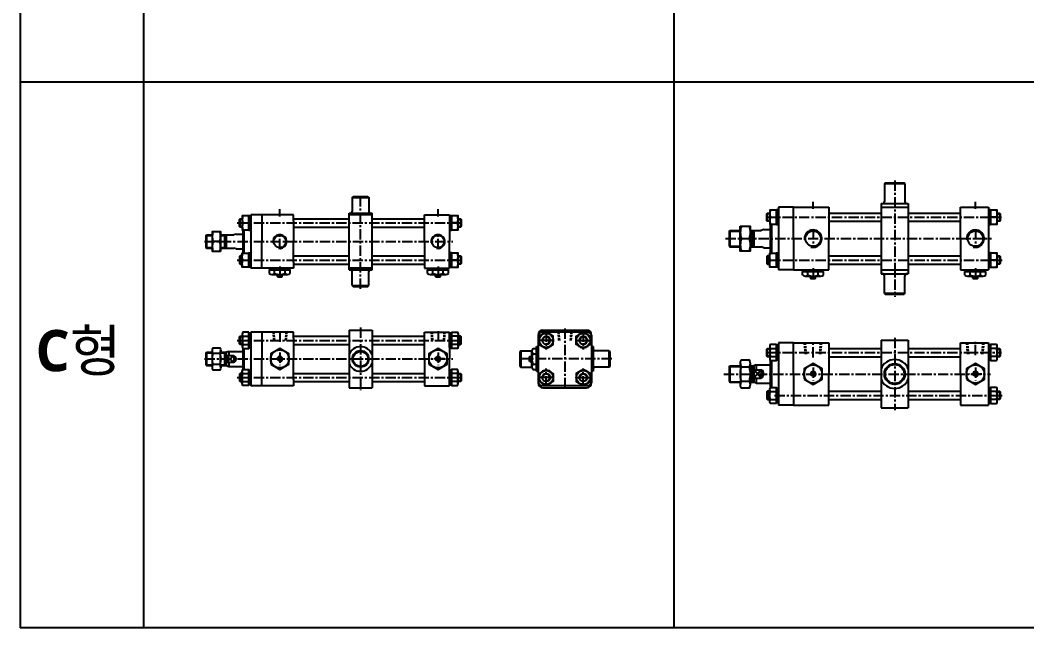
# Model space of a CAD drawing. Extents: x -819 to 8634, y 0 to 4453.
# Drawn here: x 0 to 1222, y 2978 to 3716 of the extents above; entities that cross this region are included whole.
import ezdxf

# ---------------------------------------------------------------- set-up
doc = ezdxf.new("R2010")
doc.units = 0
doc.header["$LTSCALE"] = 10
doc.header["$MEASUREMENT"] = 0
for name, pattern in [('CENTER', [2, 1.25, -0.25, 0.25, -0.25]), ('CENTERX2', [4, 2.5, -0.5, 0.5, -0.5]), ('HIDDEN', [0.375, 0.25, -0.125])]:
    doc.linetypes.add(name, pattern=pattern)
doc.layers.get('0').update_dxf_attribs({"linetype": 'CONTINUOUS'})
doc.layers.get('DEFPOINTS').update_dxf_attribs({"linetype": 'CONTINUOUS'})
for name, color, linetype in [('CEN', 1, 'CENTERX2'), ('CENTER', 1, 'CENTER'), ('DIM', 2, 'CONTINUOUS'), ('ML', 7, 'CONTINUOUS'), ('THIN', 3, 'CONTINUOUS')]:
    doc.layers.add(name, color=color, linetype=linetype)
doc.styles.add('문자', font='romans.shx')

msp = doc.modelspace()

# ---------------------------------------------------------------- linework, layer by layer
for p, q in [((0, 4452.8), (0, 2978.5)), ((150, 2978.5), (150, 4452.8)), ((794, 2978.5), (794, 4452.8)), ((4752.9, 3640.6), (0, 3640.6)), ((312.2, 3404.7), (312.7, 3404.2)), ((312.2, 3404.7), (318.2, 3404.7)), ((312.7, 3404.2), (317.7, 3404.2)), ((318.2, 3404.7), (317.7, 3404.2)), ((504.2, 3404.7), (504.7, 3404.2)), ((504.2, 3404.7), (510.2, 3404.7)), ((504.7, 3404.2), (509.7, 3404.2)), ((510.2, 3404.7), (509.7, 3404.2)), ((959.5, 3402.7), (960, 3402.2)), ((959.5, 3402.7), (965.5, 3402.7)), ((960, 3402.2), (965, 3402.2)), ((965.5, 3402.7), (965, 3402.2)), ((1156.5, 3402.7), (1157, 3402.2)), ((1156.5, 3402.7), (1162.5, 3402.7)), ((1157, 3402.2), (1162, 3402.2)), ((1162.5, 3402.7), (1162, 3402.2)), ((618.7, 3307.7), (618.2, 3307.2)), ((618.2, 3302.2), (618.2, 3307.2)), ((618.7, 3301.7), (618.2, 3302.2)), ((618.7, 3301.7), (618.7, 3307.7)), ((4752.9, 2978.5), (0, 2978.5))]:
    msp.add_line(p, q)
at = {"color": 7, "linetype": 'Continuous'}
for p, q in [((302.5, 3408.2), (302.5, 3412.6)), ((302.5, 3412.6), (315.2, 3412.6)), ((303.2, 3414.6), (327.2, 3414.6)), ((303.2, 3412.6), (303.2, 3414.6)), ((308.8, 3408.2), (308.8, 3412.6)), ((315.2, 3412.6), (327.9, 3412.6)), ((321.5, 3408.2), (321.5, 3412.6)), ((327.2, 3412.6), (327.2, 3414.6)), ((327.9, 3408.2), (327.9, 3412.6)), ((494.5, 3408.2), (494.5, 3412.6)), ((494.5, 3412.6), (507.2, 3412.6)), ((495.2, 3414.6), (519.2, 3414.6)), ((495.2, 3412.6), (495.2, 3414.6)), ((500.8, 3408.2), (500.8, 3412.6)), ((507.2, 3412.6), (519.9, 3412.6)), ((513.5, 3408.2), (513.5, 3412.6)), ((519.2, 3412.6), (519.2, 3414.6)), ((519.9, 3408.2), (519.9, 3412.6)), ((949.8, 3406.2), (949.8, 3410.6)), ((949.8, 3410.6), (962.5, 3410.6)), ((950.5, 3412.6), (974.5, 3412.6)), ((950.5, 3410.6), (950.5, 3412.6)), ((956.1, 3406.2), (956.1, 3410.6)), ((962.5, 3410.6), (975.2, 3410.6)), ((968.8, 3406.2), (968.8, 3410.6)), ((974.5, 3410.6), (974.5, 3412.6)), ((975.2, 3406.2), (975.2, 3410.6)), ((1146.8, 3406.2), (1146.8, 3410.6)), ((1146.8, 3410.6), (1159.5, 3410.6)), ((1147.5, 3412.6), (1171.5, 3412.6)), ((1147.5, 3410.6), (1147.5, 3412.6)), ((1153.1, 3406.2), (1153.1, 3410.6)), ((1159.5, 3410.6), (1172.2, 3410.6)), ((1165.8, 3406.2), (1165.8, 3410.6)), ((1171.5, 3410.6), (1171.5, 3412.6)), ((1172.2, 3406.2), (1172.2, 3410.6)), ((305.6, 3407.2), (324.7, 3407.2)), ((312.2, 3404.7), (312.2, 3407.2)), ((318.2, 3404.7), (318.2, 3407.2)), ((497.6, 3407.2), (516.7, 3407.2)), ((504.2, 3404.7), (504.2, 3407.2)), ((510.2, 3404.7), (510.2, 3407.2)), ((953, 3405.2), (972, 3405.2)), ((959.5, 3402.7), (959.5, 3405.2)), ((965.5, 3402.7), (965.5, 3405.2)), ((1150, 3405.2), (1169, 3405.2)), ((1156.5, 3402.7), (1156.5, 3405.2)), ((1162.5, 3402.7), (1162.5, 3405.2)), ((621.2, 3295.2), (621.2, 3314.2)), ((622.2, 3317.4), (626.6, 3317.4)), ((626.6, 3304.7), (626.6, 3317.4)), ((626.6, 3316.7), (628.6, 3316.7)), ((628.6, 3292.7), (628.6, 3316.7)), ((618.7, 3307.7), (621.2, 3307.7)), ((618.7, 3301.7), (621.2, 3301.7)), ((622.2, 3311), (626.6, 3311)), ((626.6, 3292), (626.6, 3304.7)), ((622.2, 3298.3), (626.6, 3298.3)), ((622.2, 3292), (626.6, 3292)), ((626.6, 3292.7), (628.6, 3292.7))]:
    msp.add_line(p, q, dxfattribs=at)
for points in [[(304.2, 3298.3), (315.2, 3292), (326.2, 3298.3), (326.2, 3311), (315.2, 3317.4), (304.2, 3311)], [(496.2, 3298.3), (507.2, 3292), (518.2, 3298.3), (518.2, 3311), (507.2, 3317.4), (496.2, 3311)], [(314.3, 3306.2), (313.4, 3304.7), (314.3, 3303.2), (316, 3303.2), (316.9, 3304.7), (316, 3306.2)], [(506.3, 3306.2), (505.4, 3304.7), (506.3, 3303.2), (508, 3303.2), (508.9, 3304.7), (508, 3306.2)], [(951.5, 3280), (962.5, 3273.7), (973.5, 3280), (973.5, 3292.7), (962.5, 3299.1), (951.5, 3292.7)], [(961.6, 3287.9), (960.8, 3286.4), (961.6, 3284.9), (963.3, 3284.9), (964.2, 3286.4), (963.3, 3287.9)], [(1148.5, 3280), (1159.5, 3273.7), (1170.5, 3280), (1170.5, 3292.7), (1159.5, 3299.1), (1148.5, 3292.7)], [(1158.6, 3287.9), (1157.8, 3286.4), (1158.6, 3284.9), (1160.3, 3284.9), (1161.2, 3286.4), (1160.3, 3287.9)]]:
    msp.add_lwpolyline(points, close=True, dxfattribs=at)
for centre, radius in [((315.2, 3304.7), 11), ((507.2, 3304.7), 11), ((315.2, 3304.7), 2.5), ((507.2, 3304.7), 2.5), ((962.5, 3286.4), 11), ((962.5, 3286.4), 2.5), ((1159.5, 3286.4), 11), ((1159.5, 3286.4), 2.5)]:
    msp.add_circle(centre, radius, dxfattribs=at)
for centre, radius, start, end in [((305.6, 3412.8), 5.62, 235.6158, 270), ((305.6, 3412.8), 5.62, 235.6158, 304.3842), ((315.2, 3428.2), 21, 252.412, 270), ((315.2, 3428.2), 21, 270, 287.588), ((324.7, 3412.8), 5.62, 235.6158, 304.3842), ((497.6, 3412.8), 5.62, 235.6158, 270), ((497.6, 3412.8), 5.62, 235.6158, 304.3842), ((507.2, 3428.2), 21, 252.412, 270), ((507.2, 3428.2), 21, 270, 287.588), ((516.7, 3412.8), 5.62, 235.6158, 304.3842), ((953, 3410.8), 5.62, 235.6158, 270), ((953, 3410.8), 5.62, 235.6158, 304.3842), ((962.5, 3426.2), 21, 252.412, 270), ((962.5, 3426.2), 21, 270, 287.588), ((972, 3410.8), 5.62, 235.6158, 304.3842), ((1150, 3410.8), 5.62, 235.6158, 270), ((1150, 3410.8), 5.62, 235.6158, 304.3842), ((1159.5, 3426.2), 21, 252.412, 270), ((1159.5, 3426.2), 21, 270, 287.588), ((1169, 3410.8), 5.62, 235.6158, 304.3842), ((626.8, 3314.2), 5.62, 145.6158, 214.3842), ((642.2, 3304.7), 21, 162.412, 180), ((642.2, 3304.7), 21, 180, 197.588), ((626.8, 3295.2), 5.62, 145.6158, 214.3842), ((626.8, 3295.2), 5.62, 180, 214.3842)]:
    msp.add_arc(centre, radius, start, end, dxfattribs=at)
at = {"layer": 'CEN', "color": 1, "linetype": 'CENTER'}
for p, q in [((1061.5, 3521.1), (1061.5, 3380.1)), ((413.2, 3389.6), (413.2, 3504.6)), ((413.2, 3342.7), (413.2, 3266.7)), ((1061.5, 3330.4), (1061.5, 3242.4))]:
    msp.add_line(p, q, dxfattribs=at)
at = {"layer": 'CENTER'}
for p, q in [((638.6, 3338.1), (638.6, 3316.3)), ((683.6, 3338.1), (683.6, 3316.3)), ((648, 3327.2), (629.1, 3327.2)), ((674.1, 3327.2), (693, 3327.2)), ((638.6, 3271.3), (638.6, 3293.1)), ((683.6, 3271.3), (683.6, 3293.1)), ((648, 3282.2), (629.1, 3282.2)), ((674.1, 3282.2), (693, 3282.2))]:
    msp.add_line(p, q, dxfattribs=at)
at = {"layer": 'DEFPOINTS', "color": 0, "linetype": 'ByBlock'}
msp.add_point((626.6, 3289.7), dxfattribs=at)
at = {"layer": 'DIM'}
for p, q in [((312.7, 3404.2), (312.7, 3407.2)), ((317.7, 3404.2), (317.7, 3407.2)), ((504.7, 3404.2), (504.7, 3407.2)), ((509.7, 3404.2), (509.7, 3407.2)), ((960, 3402.2), (960, 3405.2)), ((965, 3402.2), (965, 3405.2)), ((1157, 3402.2), (1157, 3405.2)), ((1162, 3402.2), (1162, 3405.2)), ((618.2, 3307.2), (621.2, 3307.2)), ((618.2, 3302.2), (621.2, 3302.2))]:
    msp.add_line(p, q, dxfattribs=at)
for centre in [(315.2, 3304.7), (507.2, 3304.7), (962.5, 3286.4), (1159.5, 3286.4)]:
    msp.add_arc(centre, 3, 270, 180, dxfattribs=at)
at = {"layer": 'ML'}
for p, q in [((1049, 3517.1), (1050, 3518.1)), ((1074, 3517.1), (1049, 3517.1)), ((1049, 3517.1), (1049, 3495.6)), ((1050, 3518.1), (1073, 3518.1)), ((1074, 3517.1), (1073, 3518.1)), ((1074, 3517.1), (1074, 3495.6)), ((403.2, 3500.6), (404.2, 3501.6)), ((403.2, 3500.6), (403.2, 3483.6)), ((403.2, 3500.6), (423.2, 3500.6)), ((404.2, 3501.6), (422.2, 3501.6)), ((422.2, 3501.6), (423.2, 3500.6)), ((423.2, 3500.6), (423.2, 3483.6)), ((920.5, 3488.6), (920.5, 3412.6)), ((938.5, 3488.6), (920.5, 3488.6)), ((938.5, 3450.6), (938.5, 3488.6)), ((938.5, 3488.6), (981.5, 3488.6)), ((981.5, 3488.6), (981.5, 3450.6)), ((1045, 3493.1), (1045, 3408.1)), ((1045, 3493.1), (1078, 3493.1)), ((1045, 3488.6), (1078, 3488.6)), ((1078, 3493.1), (1078, 3408.1)), ((1141.5, 3450.6), (1141.5, 3488.6)), ((1141.5, 3488.6), (1175.5, 3488.6)), ((1175.5, 3488.6), (1175.5, 3412.6)), ((267, 3464.6), (267, 3474.6)), ((277.7, 3471.5), (280.2, 3469)), ((280.2, 3479.6), (280.2, 3414.6)), ((293.2, 3479.6), (280.2, 3479.6)), ((331.7, 3479.6), (293.2, 3479.6)), ((293.2, 3479.6), (293.2, 3447.1)), ((331.7, 3472.1), (331.7, 3479.6)), ((331.7, 3472.1), (331.7, 3447.1)), ((399.2, 3412.6), (399.2, 3481.6)), ((399.2, 3481.6), (427.2, 3481.6)), ((427.2, 3479.6), (399.2, 3479.6)), ((427.2, 3412.6), (427.2, 3481.6)), ((490.7, 3447.1), (490.7, 3479.6)), ((490.7, 3479.6), (521.2, 3479.6)), ((521.2, 3479.6), (521.2, 3447.1)), ((523.7, 3469), (521.2, 3471.5)), ((534.4, 3474.6), (534.4, 3464.6)), ((907.3, 3471.6), (907.3, 3481.6)), ((910.7, 3476.6), (918, 3476.6)), ((918, 3478.5), (920.5, 3476)), ((918, 3477.1), (920.5, 3474.6)), ((1178, 3476), (1175.5, 3478.5)), ((1178, 3474.6), (1175.5, 3477.1)), ((1185.2, 3476.6), (1178, 3476.6)), ((1188.7, 3481.6), (1188.7, 3471.6)), ((270.2, 3461.1), (270.2, 3433.1)), ((270.4, 3469.6), (277.7, 3469.6)), ((271.7, 3461.1), (271.7, 3433.1)), ((277.7, 3470.1), (280.2, 3467.6)), ((523.7, 3467.6), (521.2, 3470.1)), ((530.9, 3469.6), (523.7, 3469.6)), ((861.5, 3460.6), (861.5, 3440.6)), ((888.5, 3460.6), (888.5, 3440.6)), ((890.5, 3460.6), (890.5, 3440.6)), ((902.5, 3461.8), (899.5, 3460.6)), ((910.5, 3468.1), (910.5, 3433.1)), ((912, 3468.1), (912, 3433.1)), ((225.2, 3454.1), (226.2, 3455.1)), ((225.2, 3454.1), (225.2, 3440.1)), ((226.2, 3455.1), (226.2, 3439.1)), ((243.4, 3447.1), (234.5, 3447.1)), ((248.2, 3455.1), (248.2, 3439.1)), ((250.2, 3455.1), (250.2, 3439.1)), ((262.2, 3456.1), (259.2, 3455.1)), ((293.2, 3414.6), (293.2, 3447.1)), ((331.7, 3422.1), (331.7, 3447.1)), ((490.7, 3447.1), (490.7, 3414.6)), ((521.2, 3414.6), (521.2, 3447.1)), ((874.1, 3450.6), (884.8, 3450.6)), ((938.5, 3450.6), (938.5, 3412.6)), ((981.5, 3412.6), (981.5, 3450.6)), ((1141.5, 3450.6), (1141.5, 3412.6)), ((225.2, 3440.1), (226.2, 3439.1)), ((262.2, 3438.1), (259.2, 3439.1)), ((902.5, 3439.4), (899.5, 3440.6)), ((267, 3429.6), (267, 3419.6)), ((270.4, 3424.6), (277.7, 3424.6)), ((277.7, 3424), (280.2, 3426.5)), ((277.7, 3422.6), (280.2, 3425.1)), ((331.7, 3422.1), (331.7, 3414.6)), ((523.7, 3424), (521.2, 3426.5)), ((523.7, 3422.6), (521.2, 3425.1)), ((530.9, 3424.6), (523.7, 3424.6)), ((534.4, 3429.6), (534.4, 3419.6)), ((907.3, 3429.6), (907.3, 3419.6)), ((910.7, 3424.6), (918, 3424.6)), ((918, 3424), (920.5, 3426.5)), ((918, 3422.6), (920.5, 3425.1)), ((1178, 3424), (1175.5, 3426.5)), ((1178, 3422.6), (1175.5, 3425.1)), ((1185.2, 3424.6), (1178, 3424.6)), ((1188.7, 3429.6), (1188.7, 3419.6)), ((293.2, 3414.6), (280.2, 3414.6)), ((331.7, 3414.6), (293.2, 3414.6)), ((427.2, 3414.6), (399.2, 3414.6)), ((399.2, 3412.6), (427.2, 3412.6)), ((403.2, 3393.6), (403.2, 3410.6)), ((423.2, 3393.6), (423.2, 3410.6)), ((490.7, 3414.6), (521.2, 3414.6)), ((938.5, 3412.6), (920.5, 3412.6)), ((938.5, 3412.6), (981.5, 3412.6)), ((1045, 3412.6), (1078, 3412.6)), ((1141.5, 3412.6), (1175.5, 3412.6)), ((1045, 3408.1), (1078, 3408.1)), ((1049, 3384.1), (1049, 3405.6)), ((1074, 3384.1), (1074, 3405.6)), ((403.2, 3393.6), (423.2, 3393.6)), ((403.2, 3393.6), (404.2, 3392.6)), ((404.2, 3392.6), (422.2, 3392.6)), ((422.2, 3392.6), (423.2, 3393.6)), ((1074, 3384.1), (1049, 3384.1)), ((1049, 3384.1), (1050, 3383.1)), ((1050, 3383.1), (1073, 3383.1)), ((1074, 3384.1), (1073, 3383.1)), ((293.2, 3337.2), (280.2, 3337.2)), ((280.2, 3337.2), (280.2, 3272.2)), ((293.2, 3337.2), (293.2, 3304.7)), ((331.7, 3337.2), (293.2, 3337.2)), ((331.7, 3329.7), (331.7, 3337.2)), ((399.2, 3339.7), (399.2, 3269.7)), ((399.2, 3339.7), (427.2, 3339.7)), ((427.2, 3339.7), (427.2, 3269.7)), ((490.7, 3337.2), (521.2, 3337.2)), ((490.7, 3304.7), (490.7, 3337.2)), ((521.2, 3337.2), (521.2, 3304.7)), ((690, 3337.2), (632.2, 3337.2)), ((634.6, 3339.7), (687.6, 3339.7)), ((267, 3322.2), (267, 3332.2)), ((269.7, 3334.5), (269.7, 3319.8)), ((270.4, 3332.1), (277.7, 3332.1)), ((277.7, 3329.1), (280.2, 3326.6)), ((277.7, 3327.7), (280.2, 3325.2)), ((331.7, 3329.7), (331.7, 3304.7)), ((523.7, 3329.1), (521.2, 3326.6)), ((523.7, 3327.7), (521.2, 3325.2)), ((530.9, 3332.1), (523.7, 3332.1)), ((531.7, 3334.5), (531.7, 3319.8)), ((534.4, 3322.2), (534.4, 3332.2)), ((628.6, 3333.6), (628.6, 3275.8)), ((693.6, 3333.6), (693.6, 3275.8)), ((938.5, 3324.4), (920.5, 3324.4)), ((920.5, 3324.4), (920.5, 3248.4)), ((938.5, 3324.4), (981.5, 3324.4)), ((938.5, 3286.4), (938.5, 3324.4)), ((981.5, 3324.4), (981.5, 3286.4)), ((1045, 3327.4), (1045, 3245.4)), ((1045, 3327.4), (1078, 3327.4)), ((1078, 3327.4), (1078, 3245.4)), ((1141.5, 3286.4), (1141.5, 3324.4)), ((1141.5, 3324.4), (1175.5, 3324.4)), ((1175.5, 3324.4), (1175.5, 3248.4)), ((225.2, 3311.7), (226.2, 3312.7)), ((225.2, 3311.7), (225.2, 3297.7)), ((226.2, 3312.7), (226.2, 3296.7)), ((233.4, 3294.6), (233.4, 3314.8)), ((243.4, 3294.6), (243.4, 3314.8)), ((248.2, 3312.7), (248.2, 3296.7)), ((253.2, 3313.7), (250.2, 3312.7)), ((250.2, 3312.7), (250.2, 3296.7)), ((253.2, 3313.7), (253.2, 3308.8)), ((270.2, 3317.8), (270.2, 3291.6)), ((270.4, 3322.3), (277.7, 3322.3)), ((271.7, 3317.4), (271.7, 3292)), ((530.9, 3322.3), (523.7, 3322.3)), ((607.6, 3314.7), (606.6, 3313.7)), ((606.6, 3313.7), (606.6, 3295.7)), ((607.6, 3314.7), (607.6, 3294.7)), ((607.6, 3314.7), (621.2, 3314.7)), ((626.6, 3289.7), (626.6, 3319.7)), ((626.6, 3319.7), (628.1, 3319.7)), ((695.6, 3319.7), (694.1, 3319.7)), ((695.6, 3319.7), (695.6, 3289.7)), ((714.6, 3314.7), (697.6, 3314.7)), ((714.6, 3314.7), (714.6, 3294.7)), ((714.6, 3314.7), (715.6, 3313.7)), ((715.6, 3313.7), (715.6, 3295.7)), ((907.3, 3307.4), (907.3, 3317.4)), ((910, 3319.7), (910, 3305)), ((910.7, 3317.3), (918, 3317.3)), ((918, 3314.3), (920.5, 3311.8)), ((918, 3312.9), (920.5, 3310.4)), ((1178, 3311.8), (1175.5, 3314.3)), ((1178, 3310.4), (1175.5, 3312.9)), ((1185.2, 3317.3), (1178, 3317.3)), ((1186, 3305), (1186, 3319.7)), ((1188.7, 3317.4), (1188.7, 3307.4)), ((242.4, 3311.4), (234.4, 3311.4)), ((250.2, 3308.8), (259.2, 3308.8)), ((250.2, 3300.6), (259.2, 3300.6)), ((253.2, 3300.6), (253.2, 3295.7)), ((259.2, 3308.8), (259.2, 3300.6)), ((293.2, 3272.2), (293.2, 3304.7)), ((331.7, 3279.7), (331.7, 3304.7)), ((490.7, 3304.7), (490.7, 3272.2)), ((521.2, 3272.2), (521.2, 3304.7)), ((910.5, 3303), (910.5, 3269.8)), ((910.7, 3307.5), (918, 3307.5)), ((912, 3302.6), (912, 3270.2)), ((1185.2, 3307.5), (1178, 3307.5)), ((225.2, 3297.7), (226.2, 3296.7)), ((242.4, 3297.9), (234.4, 3297.9)), ((250.2, 3296.7), (253.2, 3295.7)), ((267, 3287.2), (267, 3277.2)), ((269.7, 3274.8), (269.7, 3289.5)), ((270.4, 3287.1), (277.7, 3287.1)), ((530.9, 3287.1), (523.7, 3287.1)), ((531.7, 3274.8), (531.7, 3289.5)), ((534.4, 3287.2), (534.4, 3277.2)), ((606.6, 3295.7), (607.6, 3294.7)), ((607.6, 3294.7), (621.2, 3294.7)), ((626.6, 3289.7), (628.1, 3289.7)), ((695.6, 3289.7), (694.1, 3289.7)), ((714.6, 3294.7), (697.6, 3294.7)), ((715.6, 3295.7), (714.6, 3294.7)), ((861.5, 3296.4), (861.5, 3276.4)), ((874.2, 3299.1), (874.2, 3273.6)), ((875.5, 3294.9), (884.9, 3294.9)), ((886.2, 3299.1), (886.2, 3273.6)), ((888.5, 3296.4), (888.5, 3276.4)), ((893.5, 3297.6), (890.5, 3296.4)), ((890.5, 3296.4), (890.5, 3276.4)), ((890.5, 3291.4), (899.8, 3291.4)), ((893.5, 3297.6), (893.5, 3291.4)), ((899.5, 3291.4), (899.5, 3281.3)), ((270.4, 3277.3), (277.7, 3277.3)), ((277.7, 3281.6), (280.2, 3284.1)), ((277.7, 3280.2), (280.2, 3282.7)), ((331.7, 3279.7), (331.7, 3272.2)), ((523.7, 3281.6), (521.2, 3284.1)), ((523.7, 3280.2), (521.2, 3282.7)), ((530.9, 3277.3), (523.7, 3277.3)), ((875.5, 3277.9), (884.9, 3277.9)), ((890.5, 3281.3), (899.5, 3281.3)), ((893.5, 3275.2), (890.5, 3276.4)), ((893.5, 3281.3), (893.5, 3275.2)), ((938.5, 3286.4), (938.5, 3248.4)), ((981.5, 3248.4), (981.5, 3286.4)), ((1141.5, 3286.4), (1141.5, 3248.4)), ((293.2, 3272.2), (280.2, 3272.2)), ((331.7, 3272.2), (293.2, 3272.2)), ((399.2, 3269.7), (427.2, 3269.7)), ((490.7, 3272.2), (521.2, 3272.2)), ((690, 3272.2), (632.2, 3272.2)), ((634.6, 3269.7), (687.6, 3269.7)), ((907.3, 3265.4), (907.3, 3255.4)), ((910, 3253), (910, 3267.7)), ((910.7, 3265.3), (918, 3265.3)), ((1185.2, 3265.3), (1178, 3265.3)), ((1186, 3253), (1186, 3267.7)), ((1188.7, 3265.4), (1188.7, 3255.4)), ((910.7, 3255.5), (918, 3255.5)), ((918, 3259.8), (920.5, 3262.3)), ((918, 3258.4), (920.5, 3260.9)), ((1178, 3259.8), (1175.5, 3262.3)), ((1178, 3258.4), (1175.5, 3260.9)), ((1185.2, 3255.5), (1178, 3255.5)), ((938.5, 3248.4), (920.5, 3248.4)), ((938.5, 3248.4), (981.5, 3248.4)), ((1045, 3245.4), (1078, 3245.4)), ((1141.5, 3248.4), (1175.5, 3248.4))]:
    msp.add_line(p, q, dxfattribs=at)
at = {"layer": 'ML', "color": 1, "linetype": 'CENTER'}
for p, q in [((962.5, 3486.6), (962.5, 3495.3)), ((1159.5, 3486.6), (1159.5, 3495.3)), ((315.2, 3477.6), (315.2, 3486.3)), ((507.2, 3477.6), (507.2, 3486.3)), ((905.4, 3476.6), (1191.1, 3476.6)), ((263.5, 3469.6), (537.6, 3469.6)), ((962.5, 3462.1), (962.5, 3439)), ((1159.5, 3462.1), (1159.5, 3439)), ((223.7, 3447.1), (525.1, 3447.1)), ((315.2, 3437.9), (315.2, 3456.2)), ((507.2, 3437.9), (507.2, 3456.2)), ((856.3, 3450.6), (1179.1, 3450.6)), ((263.5, 3424.6), (537.6, 3424.6)), ((905.6, 3424.6), (1191.9, 3424.6)), ((315.2, 3416.8), (315.2, 3406.4)), ((507.2, 3416.8), (507.2, 3406.4)), ((962.5, 3414.8), (962.5, 3404.4)), ((1159.5, 3414.8), (1159.5, 3404.4)), ((315.2, 3338.1), (315.2, 3325.5)), ((507.2, 3338.5), (507.2, 3325)), ((661.1, 3341.7), (661.1, 3267.3)), ((263.5, 3327.2), (537.6, 3327.2)), ((962.5, 3306.6), (962.5, 3325.3)), ((1159.5, 3309.1), (1159.5, 3325.3)), ((315.2, 3312.4), (315.2, 3297)), ((507.2, 3312.4), (507.2, 3297)), ((905.4, 3312.4), (1191.1, 3312.4)), ((223.7, 3304.7), (525.1, 3304.7)), ((514.9, 3304.7), (499.5, 3304.7)), ((718.3, 3304.7), (603.5, 3304.7)), ((962.5, 3294.1), (962.5, 3278.7)), ((1159.5, 3294.1), (1159.5, 3278.7)), ((263.5, 3282.2), (537.6, 3282.2)), ((854.1, 3286.4), (1177.9, 3286.4)), ((1167.2, 3286.4), (1151.8, 3286.4)), ((915.6, 3260.4), (1191.9, 3260.4))]:
    msp.add_line(p, q, dxfattribs=at)
at = {"layer": 'ML', "color": 7, "linetype": 'Continuous'}
for p, q in [((331.7, 3474.6), (399.2, 3474.6)), ((427.2, 3474.6), (490.7, 3474.6)), ((981.5, 3481.6), (1045, 3481.6)), ((981.5, 3471.6), (1045, 3471.6)), ((1078, 3481.6), (1141.5, 3481.6)), ((1078, 3471.6), (1141.5, 3471.6)), ((331.7, 3464.6), (399.2, 3464.6)), ((427.2, 3464.6), (490.7, 3464.6)), ((860.5, 3459.6), (861.5, 3460.6)), ((860.5, 3459.6), (860.5, 3441.6)), ((861.5, 3460.6), (874.1, 3460.6)), ((886.1, 3460.6), (890.5, 3460.6)), ((890.5, 3460.6), (899.5, 3460.6)), ((902.5, 3461.8), (910.5, 3461.8)), ((226.2, 3455.1), (233.4, 3455.1)), ((243.4, 3455.1), (259.2, 3455.1)), ((262.2, 3456.1), (270.2, 3456.1)), ((226.2, 3439.1), (233.4, 3439.1)), ((243.4, 3439.1), (259.2, 3439.1)), ((262.2, 3438.1), (270.2, 3438.1)), ((860.5, 3441.6), (861.5, 3440.6)), ((861.5, 3440.6), (874.1, 3440.6)), ((886.1, 3440.6), (890.5, 3440.6)), ((890.5, 3440.6), (899.5, 3440.6)), ((902.5, 3439.4), (910.5, 3439.4)), ((331.7, 3429.6), (399.2, 3429.6)), ((427.2, 3429.6), (490.7, 3429.6)), ((981.5, 3429.6), (1045, 3429.6)), ((1078, 3429.6), (1141.5, 3429.6)), ((331.7, 3419.6), (399.2, 3419.6)), ((427.2, 3419.6), (490.7, 3419.6)), ((981.5, 3419.6), (1045, 3419.6)), ((1078, 3419.6), (1141.5, 3419.6)), ((331.7, 3332.2), (399.2, 3332.2)), ((427.2, 3332.2), (490.7, 3332.2)), ((226.2, 3312.7), (233.4, 3312.7)), ((243.4, 3312.7), (250.2, 3312.7)), ((253.2, 3313.7), (270.2, 3313.7)), ((331.7, 3322.2), (399.2, 3322.2)), ((427.2, 3322.2), (490.7, 3322.2)), ((981.5, 3317.4), (1045, 3317.4)), ((1078, 3317.4), (1141.5, 3317.4)), ((981.5, 3307.4), (1045, 3307.4)), ((1078, 3307.4), (1141.5, 3307.4)), ((226.2, 3296.7), (233.4, 3296.7)), ((243.4, 3296.7), (250.2, 3296.7)), ((253.2, 3295.7), (270.2, 3295.7)), ((331.7, 3287.2), (399.2, 3287.2)), ((427.2, 3287.2), (490.7, 3287.2)), ((860.5, 3295.4), (861.5, 3296.4)), ((860.5, 3295.4), (860.5, 3277.4)), ((861.5, 3296.4), (874.2, 3296.4)), ((886.2, 3296.4), (890.5, 3296.4)), ((893.5, 3297.6), (910.5, 3297.6)), ((331.7, 3277.2), (399.2, 3277.2)), ((427.2, 3277.2), (490.7, 3277.2)), ((860.5, 3277.4), (861.5, 3276.4)), ((861.5, 3276.4), (874.2, 3276.4)), ((886.2, 3276.4), (890.5, 3276.4)), ((893.5, 3275.2), (910.5, 3275.2)), ((981.5, 3265.4), (1045, 3265.4)), ((1078, 3265.4), (1141.5, 3265.4)), ((981.5, 3255.4), (1045, 3255.4)), ((1078, 3255.4), (1141.5, 3255.4))]:
    msp.add_line(p, q, dxfattribs=at)
at = {"layer": 'ML', "color": 2, "linetype": 'Continuous'}
for p, q in [((860.7, 3459.8), (874.1, 3459.8)), ((886.1, 3459.8), (888.5, 3459.8)), ((225.4, 3454.3), (233.4, 3454.3)), ((243.4, 3454.3), (248.2, 3454.3)), ((225.4, 3439.8), (233.4, 3439.8)), ((243.4, 3439.8), (248.2, 3439.8)), ((860.7, 3441.3), (874.1, 3441.3)), ((886.1, 3441.3), (888.5, 3441.3)), ((225.4, 3311.9), (233.4, 3311.9)), ((243.4, 3311.9), (248.2, 3311.9)), ((225.4, 3297.4), (233.4, 3297.4)), ((243.4, 3297.4), (248.2, 3297.4)), ((860.7, 3295.6), (874.2, 3295.6)), ((886.2, 3295.6), (888.5, 3295.6)), ((860.7, 3277.1), (874.2, 3277.1)), ((886.2, 3277.1), (888.5, 3277.1))]:
    msp.add_line(p, q, dxfattribs=at)
at = {"layer": 'ML', "color": 2}
for p, q in [((888.5, 3459.8), (889.8, 3460.6)), ((248.2, 3454.3), (249.5, 3455.1)), ((248.2, 3439.8), (249.5, 3439.1)), ((888.5, 3441.3), (889.8, 3440.6)), ((248.2, 3311.9), (249.5, 3312.7)), ((259.2, 3308.8), (250.2, 3300.6)), ((259.2, 3300.6), (250.2, 3308.8)), ((248.2, 3297.4), (249.5, 3296.7)), ((888.5, 3295.6), (889.8, 3296.4)), ((899.5, 3291.4), (890.5, 3281.3)), ((899.5, 3281.3), (890.5, 3291.4)), ((888.5, 3277.1), (889.8, 3276.4))]:
    msp.add_line(p, q, dxfattribs=at)
at = {"layer": 'ML', "color": 6, "linetype": 'HIDDEN'}
for p, q in [((306.8, 3337.2), (307.7, 3327.2)), ((307.7, 3337.2), (308.6, 3327.2)), ((322.6, 3337.2), (321.8, 3327.2)), ((323.5, 3337.2), (322.6, 3327.2)), ((498.8, 3337.2), (499.7, 3327.2)), ((499.7, 3337.2), (500.6, 3327.2)), ((514.6, 3337.2), (513.8, 3327.2)), ((515.5, 3337.2), (514.6, 3327.2)), ((652.7, 3337.2), (653.6, 3327.2)), ((653.6, 3337.2), (654.5, 3327.2)), ((668.5, 3337.2), (667.7, 3327.2)), ((669.4, 3337.2), (668.5, 3327.2)), ((953.2, 3310.4), (952, 3324.4)), ((954.4, 3310.4), (953.2, 3324.4)), ((970.6, 3310.4), (971.8, 3324.4)), ((971.7, 3310.4), (973, 3324.4)), ((1150.2, 3310.4), (1149, 3324.4)), ((1151.4, 3310.4), (1150.2, 3324.4)), ((1167.6, 3310.4), (1168.8, 3324.4)), ((1168.7, 3310.4), (1170, 3324.4))]:
    msp.add_line(p, q, dxfattribs=at)
at = {"layer": 'ML'}
for points in [[(918, 3485.1), (910, 3485.1), (910, 3468.1), (918, 3468.1)], [(1178, 3468.1), (1186, 3468.1), (1186, 3485.1), (1178, 3485.1)], [(277.7, 3478.1), (269.7, 3478.1), (269.7, 3461.1), (277.7, 3461.1)], [(523.7, 3461.1), (531.7, 3461.1), (531.7, 3478.1), (523.7, 3478.1)], [(243.4, 3435.1), (233.4, 3435.1), (233.4, 3459.1), (243.4, 3459.1)], [(874.1, 3465.6), (886.1, 3465.6), (886.1, 3435.6), (874.1, 3435.6)], [(277.7, 3416.1), (269.7, 3416.1), (269.7, 3433.1), (277.7, 3433.1)], [(523.7, 3416.1), (531.7, 3416.1), (531.7, 3433.1), (523.7, 3433.1)], [(918, 3416.1), (910, 3416.1), (910, 3433.1), (918, 3433.1)], [(1178, 3416.1), (1186, 3416.1), (1186, 3433.1), (1178, 3433.1)]]:
    msp.add_lwpolyline(points, close=True, dxfattribs=at)
for points in [[(910.7, 3485.1, 0.178633), (910.7, 3476.6, 0.178633), (910.7, 3468.1)], [(1185.2, 3468.1, 0.178633), (1185.2, 3476.6, 0.178633), (1185.2, 3485.1)], [(270.4, 3478.1, 0.178633), (270.4, 3469.6, 0.178633), (270.4, 3461.1)], [(530.9, 3461.1, 0.178633), (530.9, 3469.6, 0.178633), (530.9, 3478.1)], [(234.5, 3435.1, -0.178633), (234.5, 3447.1, -0.178633), (234.5, 3459.1)], [(242.3, 3435.1, 0.178633), (242.3, 3447.1, 0.178633), (242.3, 3459.1)], [(875.5, 3465.6, 0.178633), (875.5, 3450.6, 0.178633), (875.5, 3435.6)], [(884.8, 3465.6, -0.178633), (884.8, 3450.6, -0.178633), (884.8, 3435.6)], [(270.4, 3416.1, -0.178633), (270.4, 3424.6, -0.178633), (270.4, 3433.1)], [(530.9, 3416.1, 0.178633), (530.9, 3424.6, 0.178633), (530.9, 3433.1)], [(910.7, 3416.1, -0.178633), (910.7, 3424.6, -0.178633), (910.7, 3433.1)], [(1185.2, 3416.1, 0.178633), (1185.2, 3424.6, 0.178633), (1185.2, 3433.1)], [(277.7, 3337), (270.4, 3337, 0.309401), (270.4, 3332.1, 0.154701), (270.4, 3322.3, 0.309401), (270.4, 3317.4), (277.7, 3317.4), (277.7, 3337)], [(523.7, 3337), (530.9, 3337, -0.309401), (530.9, 3332.1, -0.154701), (530.9, 3322.3, -0.309401), (530.9, 3317.4), (523.7, 3317.4), (523.7, 3337)], [(242.4, 3297.9, -0.309401), (242.4, 3291.2), (234.4, 3291.2, -0.309401), (234.4, 3297.9, -0.154701), (234.4, 3311.4, -0.309401), (234.4, 3318.2), (242.4, 3318.2, -0.309401), (242.4, 3311.4, -0.154701), (242.4, 3297.9, 0.178633)], [(918, 3322.2), (910.7, 3322.2, 0.309401), (910.7, 3317.3, 0.154701), (910.7, 3307.5, 0.309401), (910.7, 3302.6), (918, 3302.6), (918, 3322.2)], [(1178, 3302.6), (1185.2, 3302.6, 0.309401), (1185.2, 3307.5, 0.154701), (1185.2, 3317.3, 0.309401), (1185.2, 3322.2), (1178, 3322.2), (1178, 3302.6)], [(875.5, 3294.9, -0.309401), (875.5, 3303.4), (884.9, 3303.4, -0.309401), (884.9, 3294.9, -0.154701), (884.9, 3277.9, -0.309401), (884.9, 3269.4), (875.5, 3269.4, -0.309401), (875.5, 3277.9, -0.154701), (875.5, 3294.9)], [(277.7, 3272.4), (270.4, 3272.4, -0.309401), (270.4, 3277.3, -0.154701), (270.4, 3287.1, -0.309401), (270.4, 3292), (277.7, 3292), (277.7, 3272.4)], [(523.7, 3272.4), (530.9, 3272.4, 0.309401), (530.9, 3277.3, 0.154701), (530.9, 3287.1, 0.309401), (530.9, 3292), (523.7, 3292), (523.7, 3272.4)], [(918, 3250.6), (910.7, 3250.6, -0.309401), (910.7, 3255.5, -0.154701), (910.7, 3265.3, -0.309401), (910.7, 3270.2), (918, 3270.2), (918, 3250.6)], [(1178, 3250.6), (1185.2, 3250.6, 0.309401), (1185.2, 3255.5, 0.154701), (1185.2, 3265.3, 0.309401), (1185.2, 3270.2), (1178, 3270.2), (1178, 3250.6)]]:
    msp.add_lwpolyline(points, format="xyb", dxfattribs=at)
for points in [[(920.5, 3467.8), (920.5, 3485.4), (918, 3485.4), (918, 3467.8), (920.5, 3467.8)], [(1175.5, 3485.4), (1175.5, 3467.8), (1178, 3467.8), (1178, 3485.4), (1175.5, 3485.4)], [(269.7, 3464.6), (267, 3464.6), (266.2, 3465.4), (266.2, 3473.8), (267, 3474.6), (269.7, 3474.6)], [(280.2, 3460.8), (280.2, 3478.4), (277.7, 3478.4), (277.7, 3460.8), (280.2, 3460.8)], [(521.2, 3478.4), (521.2, 3460.8), (523.7, 3460.8), (523.7, 3478.4), (521.2, 3478.4)], [(531.7, 3474.6), (534.4, 3474.6), (535.2, 3473.8), (535.2, 3465.4), (534.4, 3464.6), (531.7, 3464.6)], [(910, 3471.6), (907.3, 3471.6), (906.5, 3472.4), (906.5, 3480.8), (907.3, 3481.6), (910, 3481.6)], [(1186, 3481.6), (1188.7, 3481.6), (1189.5, 3480.8), (1189.5, 3472.4), (1188.7, 3471.6), (1186, 3471.6)], [(269.7, 3429.6), (267, 3429.6), (266.2, 3428.8), (266.2, 3420.4), (267, 3419.6), (269.7, 3419.6)], [(280.2, 3433.4), (280.2, 3415.8), (277.7, 3415.8), (277.7, 3433.4), (280.2, 3433.4)], [(521.2, 3433.4), (521.2, 3415.8), (523.7, 3415.8), (523.7, 3433.4), (521.2, 3433.4)], [(531.7, 3429.6), (534.4, 3429.6), (535.2, 3428.8), (535.2, 3420.4), (534.4, 3419.6), (531.7, 3419.6)], [(910, 3429.6), (907.3, 3429.6), (906.5, 3428.8), (906.5, 3420.4), (907.3, 3419.6), (910, 3419.6)], [(920.5, 3433.4), (920.5, 3415.8), (918, 3415.8), (918, 3433.4), (920.5, 3433.4)], [(1175.5, 3433.4), (1175.5, 3415.8), (1178, 3415.8), (1178, 3433.4), (1175.5, 3433.4)], [(1186, 3429.6), (1188.7, 3429.6), (1189.5, 3428.8), (1189.5, 3420.4), (1188.7, 3419.6), (1186, 3419.6)], [(280.2, 3318.4), (280.2, 3336), (277.7, 3336), (277.7, 3318.4), (280.2, 3318.4)], [(521.2, 3318.4), (521.2, 3336), (523.7, 3336), (523.7, 3318.4), (521.2, 3318.4)], [(630.1, 3332.1), (630.1, 3322.3), (638.6, 3317.4), (647.1, 3322.3), (647.1, 3332.1), (638.6, 3337), (630.1, 3332.1)], [(692.1, 3332.1), (692.1, 3322.3), (683.6, 3317.4), (675.1, 3322.3), (675.1, 3332.1), (683.6, 3337), (692.1, 3332.1)], [(269.7, 3322.2), (267, 3322.2), (266.2, 3323), (266.2, 3331.4), (267, 3332.2), (269.7, 3332.2)], [(531.7, 3322.2), (534.4, 3322.2), (535.2, 3323), (535.2, 3331.4), (534.4, 3332.2), (531.7, 3332.2)], [(910, 3307.4), (907.3, 3307.4), (906.5, 3308.2), (906.5, 3316.6), (907.3, 3317.4), (910, 3317.4)], [(920.5, 3303.6), (920.5, 3321.2), (918, 3321.2), (918, 3303.6), (920.5, 3303.6)], [(1175.5, 3321.2), (1175.5, 3303.6), (1178, 3303.6), (1178, 3321.2), (1175.5, 3321.2)], [(1186, 3317.4), (1188.7, 3317.4), (1189.5, 3316.6), (1189.5, 3308.2), (1188.7, 3307.4), (1186, 3307.4)], [(269.7, 3287.2), (267, 3287.2), (266.2, 3286.4), (266.2, 3278), (267, 3277.2), (269.7, 3277.2)], [(280.2, 3291), (280.2, 3273.4), (277.7, 3273.4), (277.7, 3291), (280.2, 3291)], [(521.2, 3291), (521.2, 3273.4), (523.7, 3273.4), (523.7, 3291), (521.2, 3291)], [(531.7, 3287.2), (534.4, 3287.2), (535.2, 3286.4), (535.2, 3278), (534.4, 3277.2), (531.7, 3277.2)], [(630.1, 3277.3), (630.1, 3287.1), (638.6, 3292), (647.1, 3287.1), (647.1, 3277.3), (638.6, 3272.4), (630.1, 3277.3)], [(692.1, 3277.3), (692.1, 3287.1), (683.6, 3292), (675.1, 3287.1), (675.1, 3277.3), (683.6, 3272.4), (692.1, 3277.3)], [(910, 3265.4), (907.3, 3265.4), (906.5, 3264.6), (906.5, 3256.2), (907.3, 3255.4), (910, 3255.4)], [(920.5, 3269.2), (920.5, 3251.6), (918, 3251.6), (918, 3269.2), (920.5, 3269.2)], [(1175.5, 3269.2), (1175.5, 3251.6), (1178, 3251.6), (1178, 3269.2), (1175.5, 3269.2)], [(1186, 3265.4), (1188.7, 3265.4), (1189.5, 3264.6), (1189.5, 3256.2), (1188.7, 3255.4), (1186, 3255.4)]]:
    msp.add_lwpolyline(points, dxfattribs=at)
for centre, radius in [((962.5, 3450.6), 9.32), ((1159.5, 3450.6), 9.32), ((315.2, 3447.1), 7.48), ((507.2, 3447.1), 7.48), ((638.6, 3327.2), 8.5), ((638.6, 3327.2), 5), ((683.6, 3327.2), 8.5), ((683.6, 3327.2), 5), ((413.2, 3304.7), 10), ((413.2, 3304.7), 9), ((638.6, 3282.2), 8.5), ((638.6, 3282.2), 5), ((683.6, 3282.2), 8.5), ((683.6, 3282.2), 5), ((1061.5, 3286.4), 12.5), ((1061.5, 3286.4), 11.5)]:
    msp.add_circle(centre, radius, dxfattribs=at)
for centre, radius, start, end in [((1046.5, 3495.6), 2.5, 270, 0), ((1076.5, 3495.6), 2.5, 180, 270), ((401.2, 3483.6), 2, 270, 0), ((425.2, 3483.6), 2, 180, 270), ((401.2, 3410.6), 2, 0, 90), ((425.2, 3410.6), 2, 90, 180), ((1046.5, 3405.6), 2.5, 0, 90), ((1076.5, 3405.6), 2.5, 90, 180), ((634.6, 3333.7), 6, 90, 180), ((661.1, 3304.7), 43.5, 131.6579, 138.3421), ((687.6, 3333.7), 6, 0, 90), ((661.1, 3304.7), 43.5, 41.6579, 48.3421), ((638.6, 3327.2), 8.8, 164.9963, 195.0037), ((638.6, 3327.2), 8.8, 104.9963, 135.0037), ((638.6, 3327.2), 8.8, 44.9963, 75.0037), ((638.6, 3327.2), 8.8, 344.9963, 15.0037), ((683.6, 3327.2), 8.8, 164.9963, 195.0037), ((683.6, 3327.2), 8.8, 104.9963, 135.0037), ((683.6, 3327.2), 8.8, 44.9963, 75.0037), ((683.6, 3327.2), 8.8, 344.9963, 15.0037), ((413.2, 3304.7), 15, 21.0395, 158.9605), ((628.1, 3320.2), 0.5, 270, 0), ((638.6, 3327.2), 8.8, 224.9963, 255.0037), ((638.6, 3327.2), 8.8, 284.9963, 315.0037), ((683.6, 3327.2), 8.8, 224.9963, 255.0037), ((683.6, 3327.2), 8.8, 284.9963, 315.0037), ((694.1, 3320.2), 0.5, 180, 270), ((697.6, 3316.7), 2, 180, 270), ((257.8, 3304.7), 4.33, 287.9202, 72.0798), ((413.2, 3304.7), 15, 201.0395, 338.9605), ((1061.5, 3286.4), 17.5, 19.463, 160.537), ((628.1, 3289.2), 0.5, 0, 90), ((638.6, 3282.2), 8.8, 104.9963, 135.0037), ((638.6, 3282.2), 8.8, 44.9963, 75.0037), ((683.6, 3282.2), 8.8, 104.9963, 135.0037), ((683.6, 3282.2), 8.8, 44.9963, 75.0037), ((694.1, 3289.2), 0.5, 90, 180), ((697.6, 3292.7), 2, 90, 180), ((896.6, 3286.5), 5.89, 299.364, 57.3312), ((661.1, 3304.7), 43.5, 221.6579, 228.3421), ((634.6, 3275.7), 6, 180, 270), ((638.6, 3282.2), 8.8, 164.9963, 195.0037), ((638.6, 3282.2), 8.8, 224.9963, 255.0037), ((638.6, 3282.2), 8.8, 284.9963, 315.0037), ((638.6, 3282.2), 8.8, 344.9963, 15.0037), ((683.6, 3282.2), 8.8, 164.9963, 195.0037), ((683.6, 3282.2), 8.8, 224.9963, 255.0037), ((683.6, 3282.2), 8.8, 284.9963, 315.0037), ((687.6, 3275.7), 6, 270, 0), ((661.1, 3304.7), 43.5, 311.6579, 318.3421), ((683.6, 3282.2), 8.8, 344.9963, 15.0037), ((1061.5, 3286.4), 17.5, 199.463, 340.537)]:
    msp.add_arc(centre, radius, start, end, dxfattribs=at)
at = {"layer": 'ML', "color": 2}
for centre, radius, start, end in [((962.5, 3450.6), 10.5, 255.8665, 186.9898), ((1159.5, 3450.6), 10.5, 255.8665, 186.9898), ((315.2, 3447.1), 8.33, 257.7757, 190.5803), ((507.2, 3447.1), 8.33, 257.7757, 190.5803), ((638.6, 3327.2), 4.19, 259.1333, 190.7369), ((683.6, 3327.2), 4.19, 256.0782, 189.9609), ((638.6, 3282.2), 4.19, 259.5017, 192.7138), ((683.6, 3282.2), 4.19, 256.8489, 192.1583)]:
    msp.add_arc(centre, radius, start, end, dxfattribs=at)
at = {"layer": 'THIN', "color": 2}
for p, q in [((269.7, 3473.8), (266.2, 3473.8)), ((531.7, 3473.8), (535.2, 3473.8)), ((910, 3480.8), (906.5, 3480.8)), ((910, 3472.4), (906.5, 3472.4)), ((1186, 3480.8), (1189.5, 3480.8)), ((1186, 3472.4), (1189.5, 3472.4)), ((269.7, 3465.4), (266.2, 3465.4)), ((531.7, 3465.4), (535.2, 3465.4)), ((269.7, 3428.8), (266.2, 3428.8)), ((531.7, 3428.8), (535.2, 3428.8)), ((910, 3428.8), (906.5, 3428.8)), ((1186, 3428.8), (1189.5, 3428.8)), ((269.7, 3420.4), (266.2, 3420.4)), ((531.7, 3420.4), (535.2, 3420.4)), ((910, 3420.4), (906.5, 3420.4)), ((1186, 3420.4), (1189.5, 3420.4)), ((269.7, 3331.4), (266.2, 3331.4)), ((531.7, 3331.4), (535.2, 3331.4)), ((269.7, 3323), (266.2, 3323)), ((531.7, 3323), (535.2, 3323)), ((910, 3316.6), (906.5, 3316.6)), ((1186, 3316.6), (1189.5, 3316.6)), ((910, 3308.2), (906.5, 3308.2)), ((1186, 3308.2), (1189.5, 3308.2)), ((269.7, 3286.4), (266.2, 3286.4)), ((269.7, 3278), (266.2, 3278)), ((531.7, 3286.4), (535.2, 3286.4)), ((531.7, 3278), (535.2, 3278)), ((910, 3264.6), (906.5, 3264.6)), ((1186, 3264.6), (1189.5, 3264.6)), ((910, 3256.2), (906.5, 3256.2)), ((1186, 3256.2), (1189.5, 3256.2))]:
    msp.add_line(p, q, dxfattribs=at)

# ---------------------------------------------------------------- texts
at = {"insert": (18.7, 3339.8), "char_height": 50, "attachment_point": 1, "style": '문자'}
msp.add_mtext_dynamic_manual_height_columns('{\\fMalgun Gothic|b1|i0|c129|p50;C형}', width=655.383, gutter_width=160, heights=[-66.4], dxfattribs=at)

doc.saveas('drawing.dxf')
